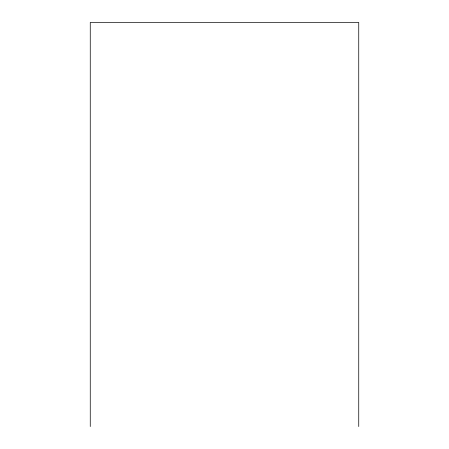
<?xml version="1.0" encoding="UTF-8"?>
<svg xmlns="http://www.w3.org/2000/svg" width="449" height="449" viewBox="0 0 449 449"><rect width="100%" height="100%" fill="white"/><g stroke="black" fill="none" stroke-linecap="round" stroke-linejoin="round"><path stroke-width="0.67" d="M358.74 426.55L358.74 22.45L90.26 22.45L90.26 426.55"/></g></svg>
